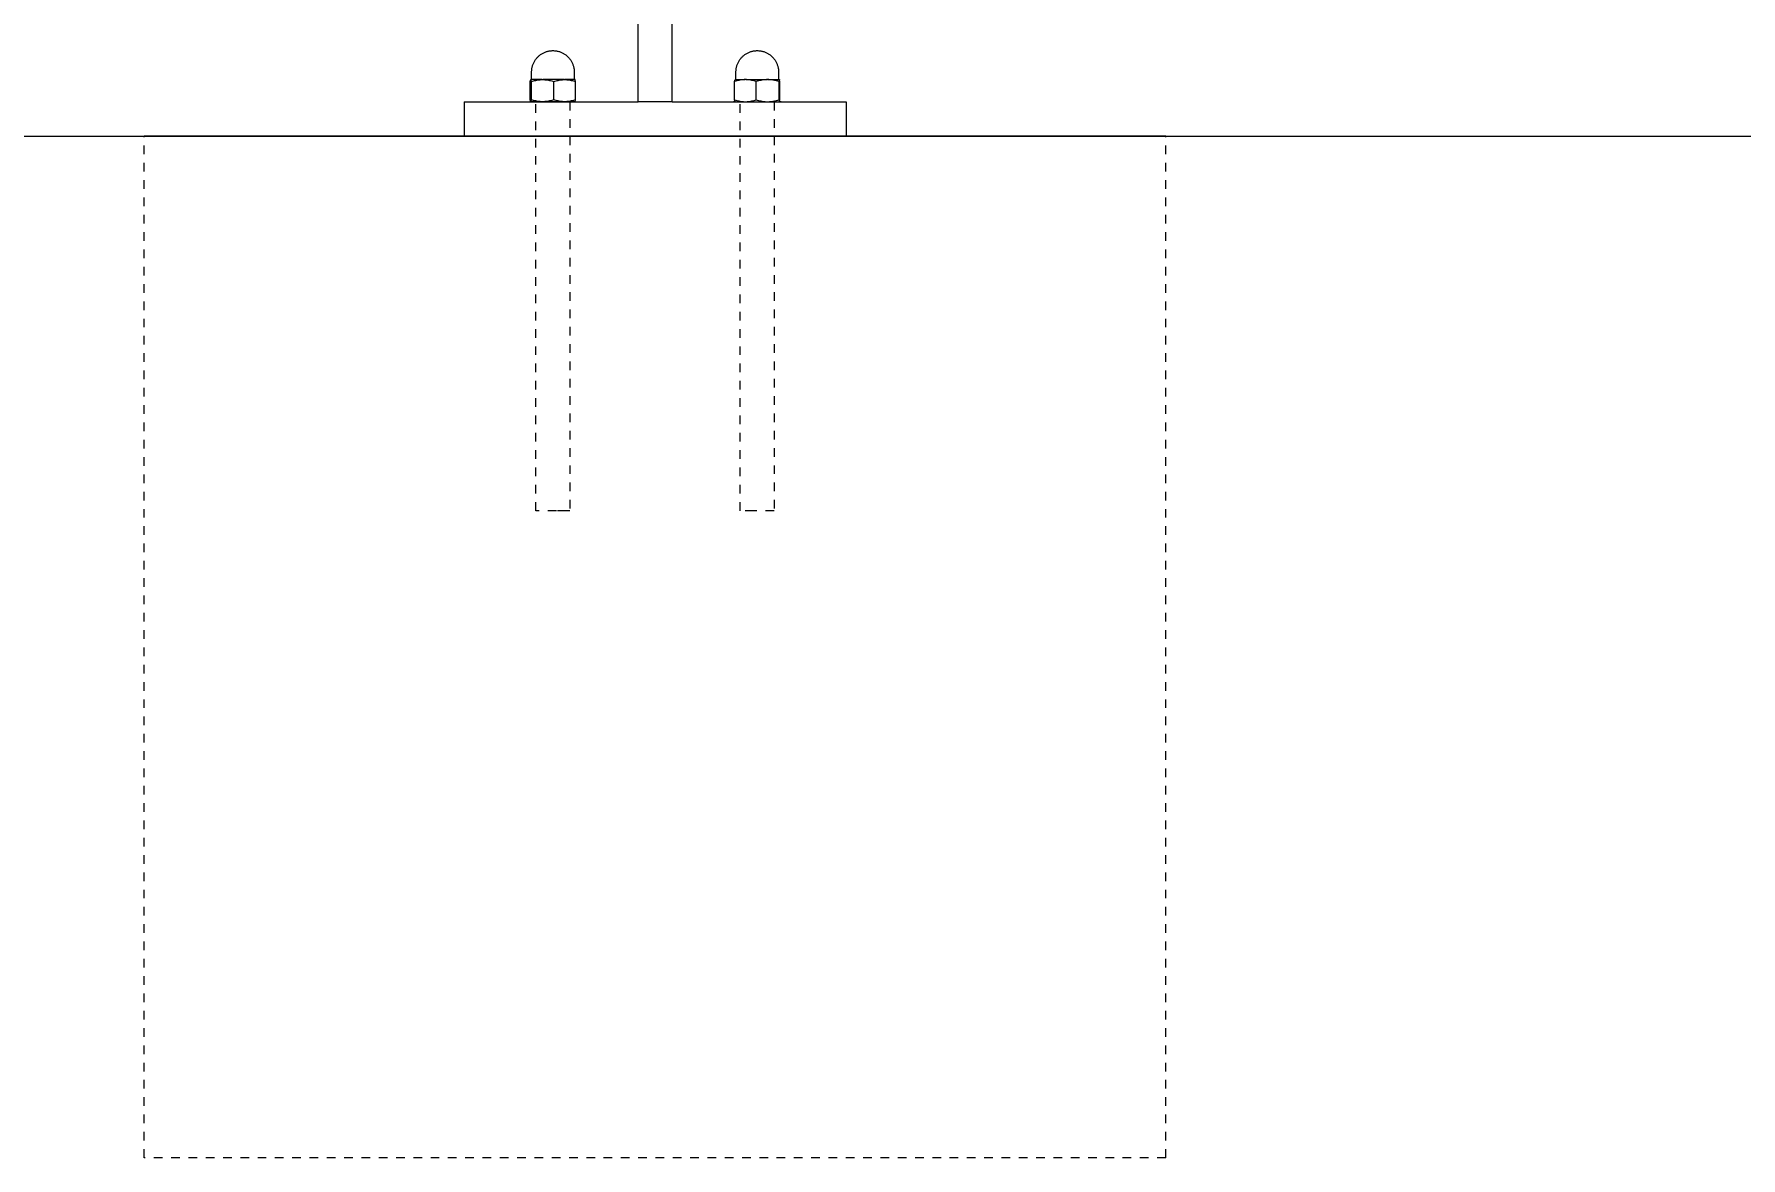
# Model space of a CAD drawing. Header units: inches. Extents: x -12 to 193, y -19 to 105.
# Drawn here: x 72.21 to 91.94, y 75.2 to 88.19 of the extents above; entities that cross this region are included whole.
import ezdxf

# ---------------------------------------------------------------- set-up
doc = ezdxf.new("R2010")
doc.units = ezdxf.units.IN
doc.linetypes.add('HIDDEN', pattern=[1.905, 1.27, -0.635])
for name, color, linetype, lineweight in [('ZANO_R', 7, 'Continuous', 0), ('ZANO_R_przerywana', 250, 'HIDDEN', 0), ('ZANO_W', 1, 'Continuous', 0)]:
    doc.layers.add(name, color=color, linetype=linetype, lineweight=lineweight)
doc.styles.get("Standard").update_dxf_attribs({"font": 'arial.ttf'})
doc.dimstyles.new('amerykanie', dxfattribs={"dimtxt": 50, "dimasz": 50, "dimexe": 0.5, "dimexo": 0.5, "dimgap": 1, "dimtad": 1, "dimdec": 0, "dimzin": 0, "dimlunit": 5, "dimtxsty": 'Standard', "dimcen": 0.09, "dimclrd": 1, "dimclre": 1, "dimclrt": 1, "dimazin": 0, "dimtfac": 1, "dimtdec": 0, "dimtmove": 0, "dimatfit": 3, "dimfxl": 1, "dimtzin": 0, "dimarcsym": 1})

# ---------------------------------------------------------------- blocks, each defined once
blk = doc.blocks.new('*D370')
at = {"layer": 'ZANO_W', "color": 1, "lineweight": -2}
blk.add_line((171.961, 90.223), (171.519, 93.512), dxfattribs=at)
for start, end in [(97.6419, 180), (78.719, 88.1805), (189.4614, 198.9229)]:
    blk.add_arc((172.392, 87.008), 6.063, start, end, dxfattribs=at)
at = {"layer": 'ZANO_W', "color": 1}
for points in [[(172.576, 93.234), (172.593, 92.901), (171.586, 93.017)], [(166.578, 86.025), (166.246, 85.997), (166.33, 87.008)]]:
    blk.add_solid(points, dxfattribs=at)
at = {"layer": 'ZANO_W', "color": 1, "insert": (166.82, 91.882), "char_height": 1.625, "attachment_point": 5, "rotation": 48.821}
blk.add_mtext("82%%d21'", dxfattribs=at)

msp = doc.modelspace()

# ---------------------------------------------------------------- linework, layer by layer
at = {"layer": 'ZANO_R'}
for p, q in [((79.19286, 87.4015), (79.19286, 89.27306)), ((79.58656, 87.4015), (79.58656, 89.27306)), ((77.96769, 87.79889), (77.96954, 87.80708)), ((77.96954, 87.80708), (77.97167, 87.81521)), ((77.97167, 87.81521), (77.97408, 87.82326)), ((77.97408, 87.82326), (77.97675, 87.83123)), ((77.97675, 87.83123), (77.9797, 87.8391)), ((77.9797, 87.8391), (77.98292, 87.84686)), ((77.98292, 87.84686), (77.9864, 87.85451)), ((77.9864, 87.85451), (77.99013, 87.86203)), ((77.99013, 87.86203), (77.99413, 87.86942)), ((77.99413, 87.86942), (77.99837, 87.87668)), ((77.99837, 87.87668), (78.00286, 87.88378)), ((78.00286, 87.88378), (78.00758, 87.89073)), ((78.00758, 87.89073), (78.01255, 87.89751)), ((78.01255, 87.89751), (78.01774, 87.90411)), ((78.01774, 87.90411), (78.02315, 87.91054)), ((78.02315, 87.91054), (78.02878, 87.91678)), ((78.02878, 87.91678), (78.03462, 87.92282)), ((78.03462, 87.92282), (78.04066, 87.92866)), ((78.04066, 87.92866), (78.0469, 87.93429)), ((78.0469, 87.93429), (78.05332, 87.9397)), ((78.05332, 87.9397), (78.05993, 87.94489)), ((78.05993, 87.94489), (78.06671, 87.94985)), ((78.06671, 87.94985), (78.07366, 87.95458)), ((78.07366, 87.95458), (78.08076, 87.95907)), ((78.08076, 87.95907), (78.08801, 87.96331)), ((78.08801, 87.96331), (78.09541, 87.9673)), ((78.09541, 87.9673), (78.10293, 87.97104)), ((78.10293, 87.97104), (78.11058, 87.97452)), ((78.11058, 87.97452), (78.11834, 87.97773)), ((78.11834, 87.97773), (78.12621, 87.98068)), ((78.12621, 87.98068), (78.13417, 87.98336)), ((78.13417, 87.98336), (78.14222, 87.98576)), ((78.14222, 87.98576), (78.15035, 87.98789)), ((78.15035, 87.98789), (78.15855, 87.98974)), ((78.15855, 87.98974), (78.1668, 87.99131)), ((78.1668, 87.99131), (78.1751, 87.9926)), ((78.1751, 87.9926), (78.18345, 87.9936)), ((78.18345, 87.9936), (78.19182, 87.99432)), ((78.19182, 87.99432), (78.20021, 87.99475)), ((78.20021, 87.99475), (78.20861, 87.99489)), ((78.20861, 87.99489), (78.21701, 87.99475)), ((78.21701, 87.99475), (78.2254, 87.99432)), ((78.2254, 87.99432), (78.23377, 87.9936)), ((78.23377, 87.9936), (78.24212, 87.9926)), ((78.24212, 87.9926), (78.25042, 87.99131)), ((78.25042, 87.99131), (78.25867, 87.98974)), ((78.25867, 87.98974), (78.26687, 87.98789)), ((78.26687, 87.98789), (78.275, 87.98576)), ((78.275, 87.98576), (78.28305, 87.98336)), ((78.28305, 87.98336), (78.29101, 87.98068)), ((78.29101, 87.98068), (78.29888, 87.97773)), ((78.29888, 87.97773), (78.30664, 87.97452)), ((78.30664, 87.97452), (78.31429, 87.97104)), ((78.31429, 87.97104), (78.32181, 87.9673)), ((78.32181, 87.9673), (78.32921, 87.96331)), ((78.32921, 87.96331), (78.33646, 87.95907)), ((78.33646, 87.95907), (78.34356, 87.95458)), ((78.34356, 87.95458), (78.35051, 87.94985)), ((78.35051, 87.94985), (78.35729, 87.94489)), ((78.35729, 87.94489), (78.3639, 87.9397)), ((78.3639, 87.9397), (78.37032, 87.93429)), ((78.37032, 87.93429), (78.37656, 87.92866)), ((78.37656, 87.92866), (78.3826, 87.92282)), ((78.3826, 87.92282), (78.38844, 87.91678)), ((78.38844, 87.91678), (78.39407, 87.91054)), ((78.39407, 87.91054), (78.39948, 87.90411)), ((78.39948, 87.90411), (78.40467, 87.89751)), ((78.40467, 87.89751), (78.40964, 87.89073)), ((78.40964, 87.89073), (78.41436, 87.88378)), ((78.41436, 87.88378), (78.41885, 87.87668)), ((78.41885, 87.87668), (78.42309, 87.86942)), ((78.42309, 87.86942), (78.42709, 87.86203)), ((78.42709, 87.86203), (78.43082, 87.85451)), ((78.43082, 87.85451), (78.4343, 87.84686)), ((78.4343, 87.84686), (78.43752, 87.8391)), ((78.43752, 87.8391), (78.44047, 87.83123)), ((78.44047, 87.83123), (78.44314, 87.82326)), ((78.44314, 87.82326), (78.44555, 87.81521)), ((78.44555, 87.81521), (78.44768, 87.80708)), ((78.44768, 87.80708), (78.44953, 87.79889)), ((80.3299, 87.79889), (80.33175, 87.80708)), ((80.33175, 87.80708), (80.33388, 87.81521)), ((80.33388, 87.81521), (80.33628, 87.82326)), ((80.33628, 87.82326), (80.33896, 87.83123)), ((80.33896, 87.83123), (80.34191, 87.8391)), ((80.34191, 87.8391), (80.34512, 87.84686)), ((80.34512, 87.84686), (80.3486, 87.85451)), ((80.3486, 87.85451), (80.35234, 87.86203)), ((80.35234, 87.86203), (80.35633, 87.86942)), ((80.35633, 87.86942), (80.36057, 87.87668)), ((80.36057, 87.87668), (80.36506, 87.88378)), ((80.36506, 87.88378), (80.36979, 87.89073)), ((80.36979, 87.89073), (80.37475, 87.89751)), ((80.37475, 87.89751), (80.37994, 87.90411)), ((80.37994, 87.90411), (80.38535, 87.91054)), ((80.38535, 87.91054), (80.39098, 87.91678)), ((80.39098, 87.91678), (80.39682, 87.92282)), ((80.39682, 87.92282), (80.40286, 87.92866)), ((80.40286, 87.92866), (80.4091, 87.93429)), ((80.4091, 87.93429), (80.41553, 87.9397)), ((80.41553, 87.9397), (80.42213, 87.94489)), ((80.42213, 87.94489), (80.42891, 87.94985)), ((80.42891, 87.94985), (80.43586, 87.95458)), ((80.43586, 87.95458), (80.44296, 87.95907)), ((80.44296, 87.95907), (80.45022, 87.96331)), ((80.45022, 87.96331), (80.45761, 87.9673)), ((80.45761, 87.9673), (80.46513, 87.97104)), ((80.46513, 87.97104), (80.47278, 87.97452)), ((80.47278, 87.97452), (80.48054, 87.97773)), ((80.48054, 87.97773), (80.48841, 87.98068)), ((80.48841, 87.98068), (80.49638, 87.98336)), ((80.49638, 87.98336), (80.50443, 87.98576)), ((80.50443, 87.98576), (80.51255, 87.98789)), ((80.51255, 87.98789), (80.52075, 87.98974)), ((80.52075, 87.98974), (80.529, 87.99131)), ((80.529, 87.99131), (80.53731, 87.9926)), ((80.53731, 87.9926), (80.54565, 87.9936)), ((80.54565, 87.9936), (80.55402, 87.99432)), ((80.55402, 87.99432), (80.56241, 87.99475)), ((80.56241, 87.99475), (80.57081, 87.99489)), ((80.57081, 87.99489), (80.57921, 87.99475)), ((80.57921, 87.99475), (80.58761, 87.99432)), ((80.58761, 87.99432), (80.59598, 87.9936)), ((80.59598, 87.9936), (80.60432, 87.9926)), ((80.60432, 87.9926), (80.61262, 87.99131)), ((80.61262, 87.99131), (80.62088, 87.98974)), ((80.62088, 87.98974), (80.62907, 87.98789)), ((80.62907, 87.98789), (80.6372, 87.98576)), ((80.6372, 87.98576), (80.64525, 87.98336)), ((80.64525, 87.98336), (80.65321, 87.98068)), ((80.65321, 87.98068), (80.66108, 87.97773)), ((80.66108, 87.97773), (80.66884, 87.97452)), ((80.66884, 87.97452), (80.67649, 87.97104)), ((80.67649, 87.97104), (80.68402, 87.9673)), ((80.68402, 87.9673), (80.69141, 87.96331)), ((80.69141, 87.96331), (80.69866, 87.95907)), ((80.69866, 87.95907), (80.70577, 87.95458)), ((80.70577, 87.95458), (80.71271, 87.94985)), ((80.71271, 87.94985), (80.71949, 87.94489)), ((80.71949, 87.94489), (80.7261, 87.9397)), ((80.7261, 87.9397), (80.73253, 87.93429)), ((80.73253, 87.93429), (80.73876, 87.92866)), ((80.73876, 87.92866), (80.74481, 87.92282)), ((80.74481, 87.92282), (80.75064, 87.91678)), ((80.75064, 87.91678), (80.75627, 87.91054)), ((80.75627, 87.91054), (80.76169, 87.90411)), ((80.76169, 87.90411), (80.76688, 87.89751)), ((80.76688, 87.89751), (80.77184, 87.89073)), ((80.77184, 87.89073), (80.77657, 87.88378)), ((80.77657, 87.88378), (80.78105, 87.87668)), ((80.78105, 87.87668), (80.7853, 87.86942)), ((80.7853, 87.86942), (80.78929, 87.86203)), ((80.78929, 87.86203), (80.79303, 87.85451)), ((80.79303, 87.85451), (80.7965, 87.84686)), ((80.7965, 87.84686), (80.79972, 87.8391)), ((80.79972, 87.8391), (80.80267, 87.83123)), ((80.80267, 87.83123), (80.80535, 87.82326)), ((80.80535, 87.82326), (80.80775, 87.81521)), ((80.80775, 87.81521), (80.80988, 87.80708)), ((80.80988, 87.80708), (80.81173, 87.79889)), ((77.94701, 87.63739), (77.95291, 87.66024)), ((77.94701, 87.42719), (77.94701, 87.63739)), ((77.95291, 87.66024), (77.95881, 87.63739)), ((78.0858, 87.66024), (77.95309, 87.66024)), ((77.95837, 87.66031), (77.95853, 87.66033)), ((77.95853, 87.66033), (77.95869, 87.66036)), ((77.95869, 87.66036), (77.95885, 87.66039)), ((77.95881, 87.63739), (77.97148, 87.64154)), ((77.95881, 87.63739), (77.95881, 87.42719)), ((77.95885, 87.66039), (77.959, 87.66042)), ((77.959, 87.66042), (77.95916, 87.66046)), ((77.95916, 87.66046), (77.95931, 87.66051)), ((77.95931, 87.66051), (77.95946, 87.66056)), ((77.95946, 87.66056), (77.95961, 87.66062)), ((77.95961, 87.66062), (77.95976, 87.66068)), ((77.95976, 87.66068), (77.9599, 87.66074)), ((77.9599, 87.66074), (77.96004, 87.66081)), ((77.96004, 87.66081), (77.96018, 87.66089)), ((77.96018, 87.66089), (77.96032, 87.66097)), ((77.96032, 87.66097), (77.96046, 87.66106)), ((77.96046, 87.66106), (77.96059, 87.66115)), ((77.96059, 87.66115), (77.96072, 87.66124)), ((77.96072, 87.66124), (77.96084, 87.66134)), ((77.96084, 87.66134), (77.96096, 87.66144)), ((77.96096, 87.66144), (77.96108, 87.66155)), ((77.96108, 87.66155), (77.96119, 87.66166)), ((77.96119, 87.66166), (77.9613, 87.66178)), ((77.9613, 87.66178), (77.96141, 87.6619)), ((77.96141, 87.6619), (77.96151, 87.66202)), ((77.96151, 87.66202), (77.96161, 87.66214)), ((77.96161, 87.66214), (77.96171, 87.66227)), ((77.96171, 87.66227), (77.96179, 87.6624)), ((77.96179, 87.6624), (77.96188, 87.66254)), ((77.96188, 87.66254), (77.96196, 87.66268)), ((77.96196, 87.66268), (77.96203, 87.66282)), ((77.96203, 87.66282), (77.9621, 87.66296)), ((77.9621, 87.66296), (77.96217, 87.66311)), ((77.96217, 87.66311), (77.96223, 87.66325)), ((77.96223, 87.66325), (77.96229, 87.6634)), ((77.96229, 87.6634), (77.96234, 87.66355)), ((77.96234, 87.66355), (77.96238, 87.66371)), ((77.96238, 87.66371), (77.96242, 87.66386)), ((77.96242, 87.66386), (77.96245, 87.66402)), ((77.96245, 87.66402), (77.96248, 87.66417)), ((77.96248, 87.66417), (77.96251, 87.66433)), ((77.96251, 87.66433), (77.96253, 87.66449)), ((77.96253, 87.66449), (77.96254, 87.66465)), ((77.96254, 87.66465), (77.96255, 87.66481)), ((77.96255, 87.74883), (77.96269, 87.75723)), ((77.96255, 87.66497), (77.96255, 87.74883)), ((77.96255, 87.66481), (77.96255, 87.66497)), ((77.96269, 87.75723), (77.96312, 87.76562)), ((77.96312, 87.76562), (77.96384, 87.77399)), ((77.96384, 87.77399), (77.96484, 87.78233)), ((77.96484, 87.78233), (77.96612, 87.79063)), ((77.96612, 87.79063), (77.96769, 87.79889)), ((77.97148, 87.64154), (77.98428, 87.64528)), ((77.98428, 87.64528), (77.99719, 87.64862)), ((77.99719, 87.64862), (78.0102, 87.65154)), ((78.0102, 87.65154), (78.02329, 87.65405)), ((78.02329, 87.65405), (78.03646, 87.65613)), ((78.03646, 87.65613), (78.04969, 87.6578)), ((78.04969, 87.6578), (78.06297, 87.65904)), ((78.06297, 87.65904), (78.07628, 87.65985)), ((78.07628, 87.65985), (78.08961, 87.66024)), ((78.08961, 87.66024), (78.10294, 87.65985)), ((78.34082, 87.66024), (78.09424, 87.66024)), ((78.10294, 87.65985), (78.11625, 87.65904)), ((78.11625, 87.65904), (78.12952, 87.65779)), ((78.12952, 87.65779), (78.14275, 87.65613)), ((78.14275, 87.65613), (78.15592, 87.65405)), ((78.15592, 87.65405), (78.16902, 87.65154)), ((78.16902, 87.65154), (78.18203, 87.64862)), ((78.18203, 87.64862), (78.19494, 87.64528)), ((78.19494, 87.64528), (78.20774, 87.64154)), ((78.20774, 87.64154), (78.22041, 87.63739)), ((78.22041, 87.63739), (78.23247, 87.64153)), ((78.22041, 87.42719), (78.22041, 87.63739)), ((78.23247, 87.64153), (78.24467, 87.64527)), ((78.24467, 87.64527), (78.25698, 87.6486)), ((78.25698, 87.6486), (78.2694, 87.65152)), ((78.2694, 87.65152), (78.2819, 87.65403)), ((78.2819, 87.65403), (78.29449, 87.65612)), ((78.29449, 87.65612), (78.30713, 87.65778)), ((78.30713, 87.65778), (78.31983, 87.65903)), ((78.31983, 87.65903), (78.33256, 87.65985)), ((78.33256, 87.65985), (78.34531, 87.66024)), ((78.34531, 87.66024), (78.35806, 87.65985)), ((78.43495, 87.66024), (78.35133, 87.66024)), ((78.35806, 87.65985), (78.37079, 87.65903)), ((78.37079, 87.65903), (78.38348, 87.65779)), ((78.38348, 87.65779), (78.39613, 87.65612)), ((78.39613, 87.65612), (78.40871, 87.65403)), ((78.40871, 87.65403), (78.42122, 87.65153)), ((78.42122, 87.65153), (78.43364, 87.64861)), ((78.43364, 87.64861), (78.44595, 87.64527)), ((78.4575, 87.66024), (78.43495, 87.66024)), ((78.44595, 87.64527), (78.45815, 87.64153)), ((78.44953, 87.79889), (78.45109, 87.79063)), ((78.45109, 87.79063), (78.45238, 87.78233)), ((78.45238, 87.78233), (78.45338, 87.77399)), ((78.45338, 87.77399), (78.4541, 87.76562)), ((78.4541, 87.76562), (78.45453, 87.75723)), ((78.45453, 87.75723), (78.45467, 87.74883)), ((78.45467, 87.74883), (78.45467, 87.66497)), ((78.45467, 87.66497), (78.45467, 87.66481)), ((78.45467, 87.66481), (78.45468, 87.66465)), ((78.45468, 87.66465), (78.45469, 87.66449)), ((78.45469, 87.66449), (78.45471, 87.66433)), ((78.45471, 87.66433), (78.45474, 87.66417)), ((78.45474, 87.66417), (78.45477, 87.66402)), ((78.45477, 87.66402), (78.4548, 87.66386)), ((78.4548, 87.66386), (78.45484, 87.66371)), ((78.45484, 87.66371), (78.45488, 87.66355)), ((78.45488, 87.66355), (78.45493, 87.6634)), ((78.45493, 87.6634), (78.45499, 87.66325)), ((78.45499, 87.66325), (78.45505, 87.66311)), ((78.45505, 87.66311), (78.45512, 87.66296)), ((78.45512, 87.66296), (78.45519, 87.66282)), ((78.45519, 87.66282), (78.45526, 87.66268)), ((78.45526, 87.66268), (78.45534, 87.66254)), ((78.45534, 87.66254), (78.45543, 87.6624)), ((78.45543, 87.6624), (78.45551, 87.66227)), ((78.45551, 87.66227), (78.45561, 87.66214)), ((78.45561, 87.66214), (78.45571, 87.66202)), ((78.45571, 87.66202), (78.45581, 87.6619)), ((78.45581, 87.6619), (78.45592, 87.66178)), ((78.45592, 87.66178), (78.45603, 87.66166)), ((78.45603, 87.66166), (78.45614, 87.66155)), ((78.45614, 87.66155), (78.45626, 87.66144)), ((78.45626, 87.66144), (78.45638, 87.66134)), ((78.45638, 87.66134), (78.4565, 87.66124)), ((78.4565, 87.66124), (78.45663, 87.66115)), ((78.45663, 87.66115), (78.45676, 87.66106)), ((78.45676, 87.66106), (78.4569, 87.66097)), ((78.4569, 87.66097), (78.45704, 87.66089)), ((78.45704, 87.66089), (78.45718, 87.66081)), ((78.45718, 87.66081), (78.45732, 87.66074)), ((78.45732, 87.66074), (78.45746, 87.66068)), ((78.45746, 87.66068), (78.45761, 87.66062)), ((78.46292, 87.66024), (78.4575, 87.66024)), ((78.45761, 87.66062), (78.45776, 87.66056)), ((78.45776, 87.66056), (78.45791, 87.66051)), ((78.45791, 87.66051), (78.45806, 87.66046)), ((78.45806, 87.66046), (78.45822, 87.66042)), ((78.45815, 87.64153), (78.47021, 87.63739)), ((78.45822, 87.66042), (78.45837, 87.66039)), ((78.45837, 87.66039), (78.45853, 87.66036)), ((78.45853, 87.66036), (78.45869, 87.66033)), ((78.45869, 87.66033), (78.45885, 87.66031)), ((78.46418, 87.66024), (78.46292, 87.66024)), ((78.46446, 87.66024), (78.46418, 87.66024)), ((78.46451, 87.66024), (78.46446, 87.66024)), ((78.46451, 87.66024), (78.46452, 87.66024)), ((78.46452, 87.66024), (78.46451, 87.66024)), ((78.46451, 87.66024), (78.46451, 87.66024)), ((78.46452, 87.66024), (78.46469, 87.66014)), ((78.47021, 87.63739), (78.46469, 87.66014)), ((78.47021, 87.42719), (78.47021, 87.63739)), ((80.30921, 87.63739), (80.31474, 87.66014)), ((80.32128, 87.64153), (80.30921, 87.63739)), ((80.30921, 87.42719), (80.30921, 87.63739)), ((80.31473, 87.66014), (80.31491, 87.66024)), ((80.31492, 87.66024), (80.31491, 87.66024)), ((80.31491, 87.66024), (80.31491, 87.66024)), ((80.31491, 87.66024), (80.31491, 87.66024)), ((80.31491, 87.66024), (80.31497, 87.66024)), ((80.31497, 87.66024), (80.31524, 87.66024)), ((80.31524, 87.66024), (80.3165, 87.66024)), ((80.3165, 87.66024), (80.32192, 87.66024)), ((80.32018, 87.66027), (80.32475, 87.66497)), ((80.33347, 87.64527), (80.32128, 87.64153)), ((80.32192, 87.66024), (80.34447, 87.66024)), ((80.32475, 87.74883), (80.32489, 87.75723)), ((80.32475, 87.66497), (80.32475, 87.74883)), ((80.32489, 87.75723), (80.32532, 87.76562)), ((80.32532, 87.76562), (80.32604, 87.77399)), ((80.32604, 87.77399), (80.32704, 87.78233)), ((80.32704, 87.78233), (80.32833, 87.79063)), ((80.32833, 87.79063), (80.3299, 87.79889)), ((80.34578, 87.64861), (80.33347, 87.64527)), ((80.34447, 87.66024), (80.42809, 87.66024)), ((80.3582, 87.65153), (80.34578, 87.64861)), ((80.37071, 87.65403), (80.3582, 87.65153)), ((80.38329, 87.65612), (80.37071, 87.65403)), ((80.39594, 87.65779), (80.38329, 87.65612)), ((80.40864, 87.65903), (80.39594, 87.65779)), ((80.42136, 87.65985), (80.40864, 87.65903)), ((80.43411, 87.66024), (80.42136, 87.65985)), ((80.44686, 87.65985), (80.43411, 87.66024)), ((80.4386, 87.66024), (80.68519, 87.66024)), ((80.45959, 87.65903), (80.44686, 87.65985)), ((80.47229, 87.65778), (80.45959, 87.65903)), ((80.48494, 87.65612), (80.47229, 87.65778)), ((80.49752, 87.65403), (80.48494, 87.65612)), ((80.51003, 87.65152), (80.49752, 87.65403)), ((80.52244, 87.6486), (80.51003, 87.65152)), ((80.53476, 87.64527), (80.52244, 87.6486)), ((80.54695, 87.64153), (80.53476, 87.64527)), ((80.55902, 87.63739), (80.54695, 87.64153)), ((80.57169, 87.64154), (80.55902, 87.63739)), ((80.55902, 87.42719), (80.55902, 87.63739)), ((80.58448, 87.64528), (80.57169, 87.64154)), ((80.59739, 87.64862), (80.58448, 87.64528)), ((80.6104, 87.65154), (80.59739, 87.64862)), ((80.6235, 87.65405), (80.6104, 87.65154)), ((80.63667, 87.65613), (80.6235, 87.65405)), ((80.6499, 87.65779), (80.63667, 87.65613)), ((80.66318, 87.65904), (80.6499, 87.65779)), ((80.67649, 87.65985), (80.66318, 87.65904)), ((80.68982, 87.66024), (80.67649, 87.65985)), ((80.70314, 87.65985), (80.68982, 87.66024)), ((80.69362, 87.66024), (80.82633, 87.66024)), ((80.71645, 87.65904), (80.70314, 87.65985)), ((80.72973, 87.6578), (80.71645, 87.65904)), ((80.74296, 87.65613), (80.72973, 87.6578)), ((80.75613, 87.65405), (80.74296, 87.65613)), ((80.76923, 87.65154), (80.75613, 87.65405)), ((80.78224, 87.64862), (80.76923, 87.65154)), ((80.79515, 87.64528), (80.78224, 87.64862)), ((80.80794, 87.64154), (80.79515, 87.64528)), ((80.82062, 87.63739), (80.80794, 87.64154)), ((80.81173, 87.79889), (80.8133, 87.79063)), ((80.8133, 87.79063), (80.81458, 87.78233)), ((80.81458, 87.78233), (80.81559, 87.77399)), ((80.81559, 87.77399), (80.8163, 87.76562)), ((80.8163, 87.76562), (80.81673, 87.75723)), ((80.81673, 87.75723), (80.81688, 87.74883)), ((80.81688, 87.74883), (80.81688, 87.66497)), ((80.81688, 87.66497), (80.81688, 87.66481)), ((80.81688, 87.66481), (80.81689, 87.66465)), ((80.81689, 87.66465), (80.8169, 87.66449)), ((80.8169, 87.66449), (80.81692, 87.66433)), ((80.81692, 87.66433), (80.81694, 87.66417)), ((80.81694, 87.66417), (80.81697, 87.66402)), ((80.81697, 87.66402), (80.817, 87.66386)), ((80.817, 87.66386), (80.81704, 87.66371)), ((80.81704, 87.66371), (80.81709, 87.66355)), ((80.81709, 87.66355), (80.81714, 87.6634)), ((80.81714, 87.6634), (80.81719, 87.66325)), ((80.81719, 87.66325), (80.81725, 87.66311)), ((80.81725, 87.66311), (80.81732, 87.66296)), ((80.81732, 87.66296), (80.81739, 87.66282)), ((80.81739, 87.66282), (80.81746, 87.66268)), ((80.81746, 87.66268), (80.81754, 87.66254)), ((80.81754, 87.66254), (80.81763, 87.6624)), ((80.81763, 87.6624), (80.81772, 87.66227)), ((80.81772, 87.66227), (80.81781, 87.66214)), ((80.81781, 87.66214), (80.81791, 87.66202)), ((80.81791, 87.66202), (80.81801, 87.6619)), ((80.81801, 87.6619), (80.81812, 87.66178)), ((80.81812, 87.66178), (80.81823, 87.66166)), ((80.81823, 87.66166), (80.81834, 87.66155)), ((80.81834, 87.66155), (80.81846, 87.66144)), ((80.81846, 87.66144), (80.81858, 87.66134)), ((80.81858, 87.66134), (80.81871, 87.66124)), ((80.81871, 87.66124), (80.81884, 87.66115)), ((80.81884, 87.66115), (80.81897, 87.66106)), ((80.81897, 87.66106), (80.8191, 87.66097)), ((80.8191, 87.66097), (80.81924, 87.66089)), ((80.81924, 87.66089), (80.81938, 87.66081)), ((80.81938, 87.66081), (80.81952, 87.66074)), ((80.81952, 87.66074), (80.81967, 87.66068)), ((80.81967, 87.66068), (80.81981, 87.66062)), ((80.81981, 87.66062), (80.81996, 87.66056)), ((80.81996, 87.66056), (80.82012, 87.66051)), ((80.82012, 87.66051), (80.82027, 87.66046)), ((80.82027, 87.66046), (80.82042, 87.66042)), ((80.82042, 87.66042), (80.82058, 87.66039)), ((80.82058, 87.66039), (80.82073, 87.66036)), ((80.82651, 87.66024), (80.82062, 87.63739)), ((80.82062, 87.63739), (80.82062, 87.42719)), ((80.82073, 87.66036), (80.82089, 87.66033)), ((80.82089, 87.66033), (80.82105, 87.66031)), ((80.83241, 87.63739), (80.82651, 87.66024)), ((80.83241, 87.42719), (80.83241, 87.63739)), ((77.95291, 87.40434), (77.94701, 87.42719)), ((77.95881, 87.42719), (77.95291, 87.40434)), ((77.97148, 87.42304), (77.95881, 87.42719)), ((77.98428, 87.4193), (77.97148, 87.42304)), ((77.99719, 87.41596), (77.98428, 87.4193)), ((78.0102, 87.41304), (77.99719, 87.41596)), ((78.02329, 87.41054), (78.0102, 87.41304)), ((78.03646, 87.40845), (78.02329, 87.41054)), ((78.15592, 87.41054), (78.14275, 87.40845)), ((78.16902, 87.41304), (78.15592, 87.41054)), ((78.18203, 87.41596), (78.16902, 87.41304)), ((78.19494, 87.4193), (78.18203, 87.41596)), ((78.20774, 87.42304), (78.19494, 87.4193)), ((78.22041, 87.42719), (78.20774, 87.42304)), ((78.23247, 87.42305), (78.22041, 87.42719)), ((78.24467, 87.41931), (78.23247, 87.42305)), ((78.25698, 87.41598), (78.24467, 87.41931)), ((78.2694, 87.41306), (78.25698, 87.41598)), ((78.2819, 87.41055), (78.2694, 87.41306)), ((78.29449, 87.40847), (78.2819, 87.41055)), ((78.40874, 87.41055), (78.39616, 87.40847)), ((78.42124, 87.41306), (78.40874, 87.41055)), ((78.43365, 87.41598), (78.42124, 87.41306)), ((78.44596, 87.41931), (78.43365, 87.41598)), ((78.45815, 87.42305), (78.44596, 87.41931)), ((78.47021, 87.42719), (78.45815, 87.42305)), ((78.46469, 87.40444), (78.47021, 87.42719)), ((80.30921, 87.42719), (80.32127, 87.42305)), ((80.31474, 87.40444), (80.30921, 87.42719)), ((80.32127, 87.42305), (80.33346, 87.41931)), ((80.33346, 87.41931), (80.34577, 87.41598)), ((80.34577, 87.41598), (80.35818, 87.41306)), ((80.35818, 87.41306), (80.37069, 87.41055)), ((80.37069, 87.41055), (80.38326, 87.40847)), ((80.48494, 87.40847), (80.49752, 87.41055)), ((80.49752, 87.41055), (80.51003, 87.41306)), ((80.51003, 87.41306), (80.52244, 87.41598)), ((80.52244, 87.41598), (80.53476, 87.41931)), ((80.53476, 87.41931), (80.54695, 87.42305)), ((80.54695, 87.42305), (80.55902, 87.42719)), ((80.55902, 87.42719), (80.57169, 87.42304)), ((80.57169, 87.42304), (80.58448, 87.4193)), ((80.58448, 87.4193), (80.59739, 87.41596)), ((80.59739, 87.41596), (80.6104, 87.41304)), ((80.6104, 87.41304), (80.6235, 87.41054)), ((80.6235, 87.41054), (80.63667, 87.40845)), ((80.74296, 87.40845), (80.75613, 87.41054)), ((80.75613, 87.41054), (80.76923, 87.41304)), ((80.76923, 87.41304), (80.78224, 87.41596)), ((80.78224, 87.41596), (80.79515, 87.4193)), ((80.79515, 87.4193), (80.80794, 87.42304)), ((80.80794, 87.42304), (80.82062, 87.42719)), ((80.82062, 87.42719), (80.82651, 87.40434)), ((80.82651, 87.40434), (80.83241, 87.42719)), ((77.1814, 87.4015), (77.1814, 87.0078)), ((77.18142, 87.4015), (77.33888, 87.4015)), ((77.33888, 87.4015), (79.19286, 87.4015)), ((77.93302, 87.40434), (77.95272, 87.40434)), ((78.0858, 87.40434), (77.95308, 87.40434)), ((78.04969, 87.40679), (78.03646, 87.40845)), ((78.06297, 87.40555), (78.04969, 87.40679)), ((78.07628, 87.40473), (78.06297, 87.40555)), ((78.08961, 87.40434), (78.07628, 87.40473)), ((78.10294, 87.40473), (78.08961, 87.40434)), ((78.3403, 87.40434), (78.09302, 87.40434)), ((78.11625, 87.40555), (78.10294, 87.40473)), ((78.12952, 87.40679), (78.11625, 87.40555)), ((78.14275, 87.40845), (78.12952, 87.40679)), ((78.30713, 87.4068), (78.29449, 87.40847)), ((78.31983, 87.40556), (78.30713, 87.4068)), ((78.33256, 87.40473), (78.31983, 87.40556)), ((78.34531, 87.40434), (78.33256, 87.40473)), ((78.3581, 87.40473), (78.34536, 87.40434)), ((78.46447, 87.40434), (78.35037, 87.40434)), ((78.37083, 87.40556), (78.3581, 87.40473)), ((78.38352, 87.4068), (78.37083, 87.40556)), ((78.39616, 87.40847), (78.38352, 87.4068)), ((78.4645, 87.40434), (78.4842, 87.40434)), ((78.46469, 87.40444), (78.46452, 87.40434)), ((79.58656, 87.4015), (79.19286, 87.4015)), ((79.58656, 87.4015), (81.44054, 87.4015)), ((80.31492, 87.40434), (80.29522, 87.40434)), ((80.31491, 87.40434), (80.31474, 87.40444)), ((80.31495, 87.40434), (80.42905, 87.40434)), ((80.38326, 87.40847), (80.39591, 87.4068)), ((80.39591, 87.4068), (80.4086, 87.40556)), ((80.4086, 87.40556), (80.42132, 87.40473)), ((80.42132, 87.40473), (80.43407, 87.40434)), ((80.43411, 87.40434), (80.44686, 87.40473)), ((80.43912, 87.40434), (80.6864, 87.40434)), ((80.44686, 87.40473), (80.45959, 87.40556)), ((80.45959, 87.40556), (80.47229, 87.4068)), ((80.47229, 87.4068), (80.48494, 87.40847)), ((80.63667, 87.40845), (80.6499, 87.40679)), ((80.6499, 87.40679), (80.66318, 87.40555)), ((80.66318, 87.40555), (80.67649, 87.40473)), ((80.67649, 87.40473), (80.68982, 87.40434)), ((80.68982, 87.40434), (80.70314, 87.40473)), ((80.69362, 87.40434), (80.82634, 87.40434)), ((80.70314, 87.40473), (80.71645, 87.40555)), ((80.71645, 87.40555), (80.72973, 87.40679)), ((80.72973, 87.40679), (80.74296, 87.40845)), ((80.8464, 87.40434), (80.8267, 87.40434)), ((81.44054, 87.4015), (81.59802, 87.4015)), ((81.59802, 87.4015), (81.59802, 87.0078)), ((85.29522, 87.0078), (73.4842, 87.0078))]:
    msp.add_line(p, q, dxfattribs=at)
msp.add_lwpolyline([(-8.53504, 87.0078), (193.01922, 87.0078)], dxfattribs=at)
at = {"layer": 'ZANO_R_przerywana', "ltscale": 0.05}
for p, q in [((78.01176, 82.6771), (78.01176, 87.4015)), ((78.40546, 87.4015), (78.40546, 82.6771)), ((80.37396, 82.6771), (80.37396, 87.4015)), ((80.76766, 87.4015), (80.76766, 82.6771)), ((73.4842, 75.19679), (73.4842, 87.0078)), ((85.29522, 75.19679), (85.29522, 87.0078)), ((78.24807, 82.6771), (78.01179, 82.6771)), ((78.3608, 82.6771), (78.24807, 82.6771)), ((78.39508, 82.6771), (78.3608, 82.6771)), ((78.40324, 82.6771), (78.39508, 82.6771)), ((78.40505, 82.6771), (78.40324, 82.6771)), ((78.40541, 82.6771), (78.40505, 82.6771)), ((78.40546, 82.6771), (78.40541, 82.6771)), ((78.40543, 82.6771), (78.40545, 82.6771)), ((78.40545, 82.6771), (78.40546, 82.6771)), ((78.40546, 82.6771), (78.40546, 82.6771)), ((80.53136, 82.6771), (80.37404, 82.6771)), ((80.76758, 82.6771), (80.53136, 82.6771)), ((85.29522, 75.19679), (73.4842, 75.19679))]:
    msp.add_line(p, q, dxfattribs=at)

# ---------------------------------------------------------------- dimensions: what is measured, and where the dimension line sits
at = {"layer": 'ZANO_W'}
dim = msp.add_angular_dim_2l(base=(168.90655, 91.96824), line1=((-8.53504, 87.0078), (193.01922, 87.0078)), line2=((172.19471, 88.47903), (172.02717, 89.72769)), dimstyle='amerykanie', override={"dimtxt": 1.625, "dimasz": 1, "dimgap": 0.5, "dimdec": 4, "dimaunit": 1, "dimadec": 1, "dimtdec": 4, "dimtmove": 1, "dimfrac": 2}, dxfattribs=at)
dim.commit()
dim.dimension.update_dxf_attribs({"geometry": '*D370', "text_midpoint": (166.82034, 91.88192)})

doc.saveas('drawing.dxf')
